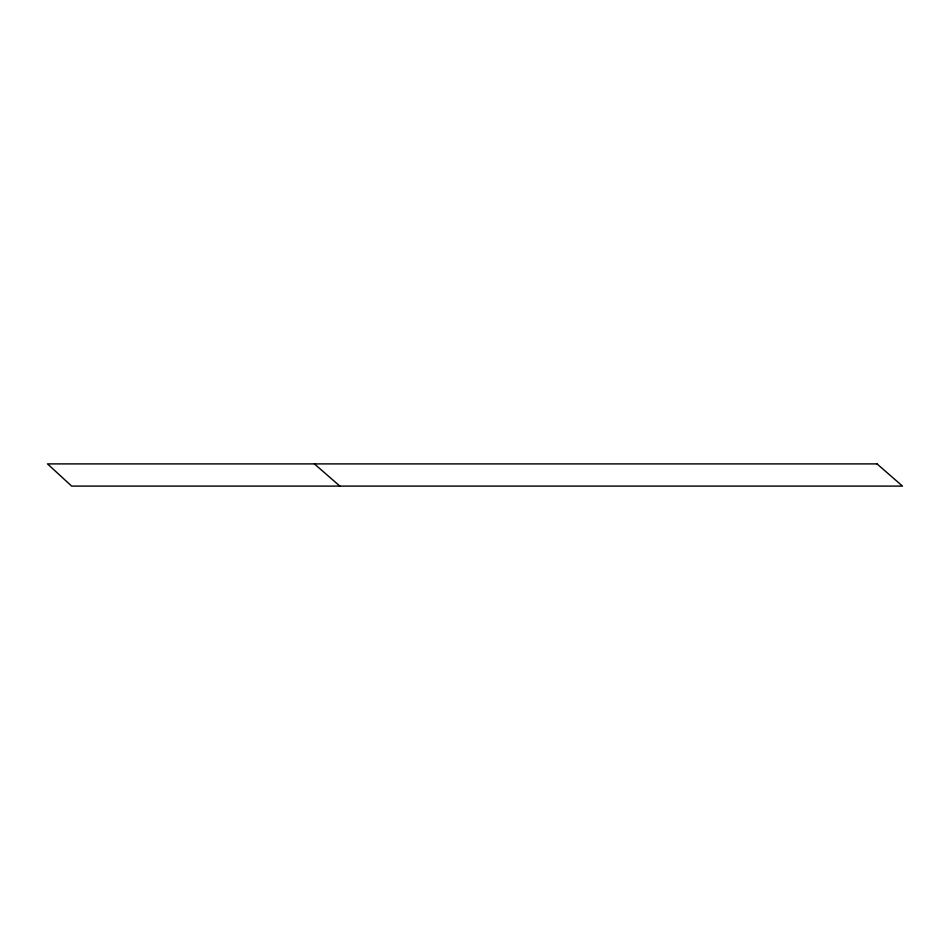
<?xml version="1.0" encoding="UTF-8"?>
<svg xmlns="http://www.w3.org/2000/svg" width="950" height="950" viewBox="0 0 950 950"><rect width="100%" height="100%" fill="white"/><g stroke="black" fill="none" stroke-linecap="round" stroke-linejoin="round"><path stroke-width="1.43" d="M314.402 463.897L339.874 486.103M877.028 463.897L47.5 463.897L71.642 486.103L902.5 486.103L877.028 463.897"/></g></svg>
